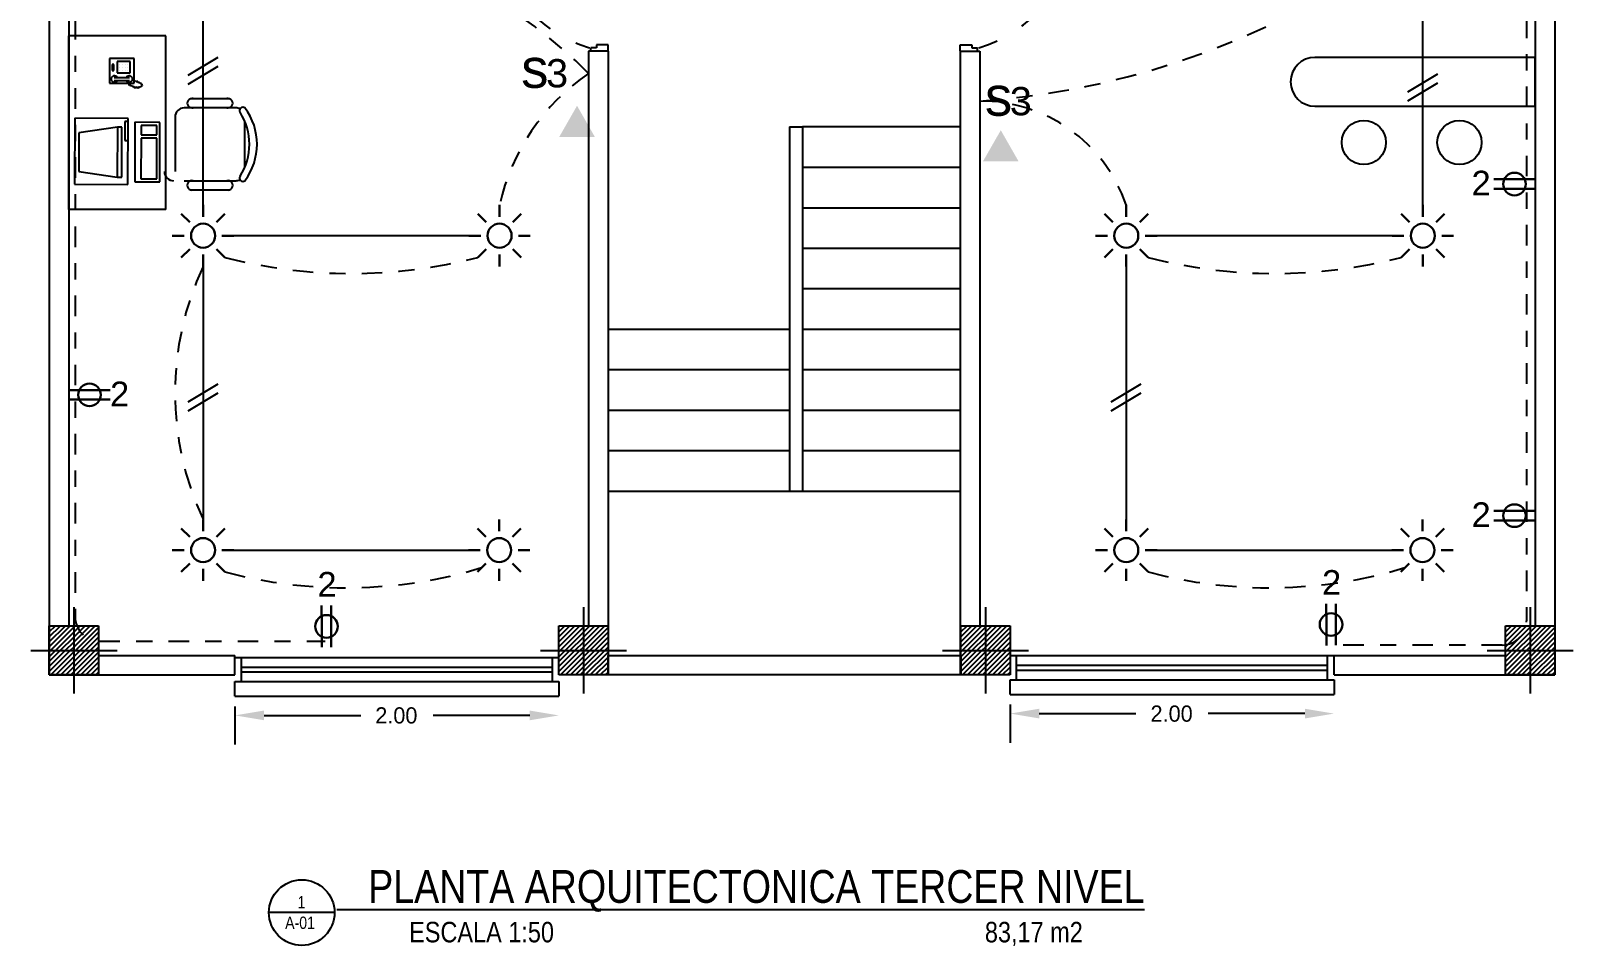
# Model space of a CAD drawing. Extents: x 877.3 to 905.5, y -378.9 to -356.4.
# Drawn here: x 877.59 to 887.11, y -378.67 to -373.02 of the extents above; entities that cross this region are included whole.
import ezdxf

# ---------------------------------------------------------------- set-up
doc = ezdxf.new("R2010")
doc.units = 0
doc.header["$LTSCALE"] = 0.01
doc.linetypes.add('ACAD_ISO03W100', pattern=[30, 12, -18])
doc.linetypes.add('DASHDOT', pattern=[25.4, 12.7, -6.35, 0, -6.35])
doc.layers.get('0').update_dxf_attribs({"linetype": 'CONTINUOUS'})
doc.styles.add('ARIALNARROW', font='ARIALN.TTF')
doc.styles.add('BARRIOS', font='arial.ttf')

msp = doc.modelspace()

# ---------------------------------------------------------------- hatches: boundary and pattern name
h = msp.add_hatch(color=7)
h.dxf.hatch_style = 1
h.paths.add_polyline_path([(880.9616, -373.479), (880.8516, -373.6713), (881.0715, -373.6713)])
h = msp.add_hatch(color=7)
h.dxf.hatch_style = 1
h.paths.add_polyline_path([(883.578, -373.6302), (883.468, -373.8225), (883.688, -373.8225)])

# ---------------------------------------------------------------- linework, layer by layer
at = {"color": 7, "linetype": 'Continuous'}
for p, q in [((877.7031, -367.0046), (877.7031, -376.9946)), ((886.9981, -368.6646), (886.9981, -376.9946)), ((877.8231, -372.2146), (877.8231, -376.6906)), ((886.8781, -372.2146), (886.8781, -376.6906)), ((878.6525, -374.0914), (878.6525, -372.6696)), ((886.1837, -374.0914), (886.1837, -372.8909)), ((881.0331, -373.1424), (881.0331, -376.6906)), ((881.1531, -373.1424), (881.0331, -373.1424)), ((881.1531, -373.1424), (881.1531, -376.9946)), ((883.3281, -373.1415), (883.3281, -376.9946)), ((883.3281, -373.1415), (883.4481, -373.1415)), ((883.4481, -373.1415), (883.4481, -376.6906)), ((886.8781, -373.1799), (885.5179, -373.1799)), ((886.8781, -373.4818), (886.8781, -373.1799)), ((885.5179, -373.4818), (886.8781, -373.4818)), ((882.2731, -373.6085), (882.2731, -375.8585)), ((882.2731, -373.6085), (882.3531, -373.6085)), ((882.3531, -373.6085), (882.3531, -375.8585)), ((880.2933, -374.2813), (878.8423, -374.2813)), ((885.9938, -374.2813), (884.5428, -374.2813)), ((878.6525, -374.4711), (878.6525, -376.0334)), ((884.353, -374.4711), (884.353, -376.0334)), ((882.2731, -375.8585), (882.3531, -375.8585)), ((878.8423, -376.2233), (880.291, -376.2233)), ((884.5428, -376.2233), (885.9915, -376.2233)), ((878.0071, -376.8746), (878.8491, -376.8746)), ((878.8491, -376.9946), (878.8491, -376.8746)), ((885.6359, -376.8746), (886.6941, -376.8746)), ((885.6359, -376.9946), (885.6359, -376.8746)), ((877.7031, -376.9946), (878.8491, -376.9946)), ((885.6359, -376.9946), (886.9981, -376.9946))]:
    msp.add_line(p, q, dxfattribs=at)
at = {"color": 7, "linetype": 'DASHDOT'}
for p, q in [((877.8623, -371.2354), (877.8623, -376.6349)), ((886.8236, -372.5067), (886.8236, -376.6596)), ((878.0123, -376.7849), (879.4067, -376.7849)), ((886.6736, -376.8096), (885.6833, -376.8096))]:
    msp.add_line(p, q, dxfattribs=at)
at = {"color": 7}
for p, q in [((877.823, -374.1199), (877.8231, -373.0476)), ((878.4231, -373.0476), (877.8231, -373.0476)), ((878.423, -374.12), (878.4231, -373.0476)), ((881.0825, -373.1034), (881.0825, -373.1211)), ((881.1531, -373.1034), (881.0825, -373.1034)), ((881.1531, -373.1387), (881.1531, -373.1034)), ((883.3281, -373.1387), (883.3281, -373.1034)), ((883.3281, -373.1034), (883.3986, -373.1034)), ((883.3986, -373.1034), (883.3986, -373.1211)), ((878.2267, -373.1864), (878.0748, -373.1864)), ((878.0748, -373.1864), (878.0748, -373.3403)), ((878.2032, -373.2063), (878.1212, -373.2063)), ((878.1212, -373.2063), (878.1212, -373.2766)), ((878.2032, -373.2766), (878.2032, -373.2063)), ((878.2267, -373.3403), (878.2267, -373.1864)), ((878.5599, -373.2894), (878.745, -373.1784)), ((881.0472, -373.1387), (881.0472, -373.1211)), ((881.0825, -373.1211), (881.0472, -373.1211)), ((883.3986, -373.1211), (883.4339, -373.1211)), ((883.4339, -373.1387), (883.4339, -373.1211)), ((878.1007, -373.2239), (878.0919, -373.2239)), ((878.0919, -373.2239), (878.0919, -373.262)), ((878.0919, -373.262), (878.1007, -373.262)), ((878.1007, -373.262), (878.1007, -373.2239)), ((878.1212, -373.2766), (878.2032, -373.2766)), ((878.1358, -373.2239), (878.1358, -373.2239)), ((878.1358, -373.2415), (878.1358, -373.2415)), ((878.1358, -373.259), (878.1358, -373.259)), ((878.1534, -373.2239), (878.1534, -373.2239)), ((878.1534, -373.2415), (878.1534, -373.2415)), ((878.1534, -373.259), (878.1534, -373.259)), ((878.171, -373.2239), (878.171, -373.2239)), ((878.171, -373.2415), (878.171, -373.2415)), ((878.171, -373.259), (878.171, -373.259)), ((878.1886, -373.2239), (878.1886, -373.2239)), ((878.1886, -373.2415), (878.1886, -373.2415)), ((878.1886, -373.259), (878.1886, -373.259)), ((878.5599, -373.3456), (878.745, -373.2346)), ((886.0911, -373.3929), (886.2763, -373.2819)), ((878.0748, -373.3403), (878.2267, -373.3403)), ((878.1041, -373.3043), (878.1978, -373.3043)), ((878.1041, -373.3231), (878.1978, -373.3231)), ((878.1925, -373.3421), (878.1963, -373.3533)), ((878.2, -373.3458), (878.2038, -373.3571)), ((878.2075, -373.3496), (878.2113, -373.3608)), ((878.215, -373.3533), (878.2188, -373.3646)), ((878.2162, -373.3203), (878.2375, -373.3271)), ((878.2225, -373.3571), (878.2263, -373.3683)), ((878.23, -373.3608), (878.2338, -373.3721)), ((878.2375, -373.3608), (878.2413, -373.3721)), ((878.2413, -373.3233), (878.245, -373.3346)), ((878.245, -373.3608), (878.2488, -373.3721)), ((878.2488, -373.3271), (878.2525, -373.3383)), ((878.2525, -373.3608), (878.2563, -373.3721)), ((878.2563, -373.3308), (878.26, -373.3421)), ((878.26, -373.3571), (878.2638, -373.3683)), ((878.2638, -373.3346), (878.2675, -373.3458)), ((878.2675, -373.3533), (878.2713, -373.3646)), ((878.2729, -373.3445), (878.2766, -373.3558)), ((886.0911, -373.4492), (886.2763, -373.3382)), ((878.8545, -373.492), (878.5357, -373.492)), ((878.5756, -373.4349), (878.8146, -373.4349)), ((877.8601, -373.5564), (877.8589, -373.9635)), ((878.1896, -373.5573), (877.8601, -373.5564)), ((878.1702, -373.5767), (878.1698, -373.693)), ((878.1895, -373.5767), (878.1702, -373.5767)), ((878.1885, -373.9644), (878.1896, -373.5573)), ((878.2313, -373.5811), (878.2303, -373.9494)), ((878.3864, -373.5815), (878.2313, -373.5811)), ((878.3854, -373.9498), (878.3864, -373.5815)), ((878.4795, -373.5482), (878.4795, -373.8857)), ((878.9107, -373.8565), (878.9107, -373.5775)), ((877.885, -373.646), (877.8844, -373.8844)), ((878.1238, -373.6107), (877.885, -373.646)), ((878.1238, -373.6107), (878.123, -373.9201)), ((878.1512, -373.6108), (878.1238, -373.6107)), ((878.1504, -373.9201), (878.1512, -373.6108)), ((878.2698, -373.6781), (878.2691, -373.9301)), ((878.3667, -373.6784), (878.2698, -373.6781)), ((878.27, -373.6006), (878.2699, -373.6587)), ((878.2699, -373.6587), (878.3668, -373.659)), ((878.367, -373.6008), (878.27, -373.6006)), ((878.366, -373.9304), (878.3667, -373.6784)), ((878.3668, -373.659), (878.367, -373.6008)), ((883.3281, -373.6085), (882.3531, -373.6085)), ((878.1698, -373.693), (878.1892, -373.693)), ((882.3531, -373.8585), (883.3281, -373.8585)), ((877.8589, -373.9635), (878.1885, -373.9644)), ((877.8844, -373.8844), (878.123, -373.9201)), ((878.123, -373.9201), (878.1504, -373.9201)), ((878.2303, -373.9494), (878.3854, -373.9498)), ((878.2691, -373.9301), (878.366, -373.9304)), ((878.5357, -373.942), (878.8545, -373.942)), ((878.5756, -373.9982), (878.8146, -373.9982)), ((878.423, -374.12), (877.823, -374.1199)), ((882.3531, -374.1085), (883.3281, -374.1085)), ((882.3531, -374.3585), (883.3281, -374.3585)), ((882.3531, -374.6085), (883.3281, -374.6085)), ((881.1531, -374.8585), (882.2731, -374.8585)), ((882.3531, -374.8585), (883.3281, -374.8585)), ((881.1531, -375.1085), (882.2731, -375.1085)), ((882.3531, -375.1085), (883.3281, -375.1085)), ((878.5599, -375.3078), (878.745, -375.1968)), ((884.2604, -375.3078), (884.4455, -375.1968)), ((878.5599, -375.364), (878.745, -375.253)), ((884.2604, -375.364), (884.4455, -375.253)), ((881.1531, -375.3585), (882.2731, -375.3585)), ((882.3531, -375.3585), (883.3281, -375.3585)), ((881.1531, -375.6085), (882.2731, -375.6085)), ((882.3531, -375.6085), (883.3281, -375.6085)), ((881.1531, -375.8585), (882.2731, -375.8585)), ((882.3531, -375.8585), (883.3281, -375.8585)), ((877.8551, -376.5766), (877.8551, -377.1086)), ((881.0011, -376.5766), (881.0011, -377.1086)), ((883.4839, -376.5766), (883.4839, -377.1086)), ((886.8461, -376.5766), (886.8461, -377.1086)), ((877.7031, -376.6906), (878.0071, -376.6906)), ((877.7031, -376.9946), (877.7031, -376.6906)), ((877.7031, -376.6974), (877.7098, -376.6906)), ((877.7031, -376.7281), (877.7405, -376.6906)), ((877.7031, -376.7588), (877.7712, -376.6906)), ((877.7031, -376.7895), (877.802, -376.6906)), ((877.7031, -376.8202), (877.8327, -376.6906)), ((877.7031, -376.851), (877.8634, -376.6906)), ((877.7031, -376.8817), (877.8941, -376.6906)), ((877.7031, -376.9124), (877.9248, -376.6906)), ((877.7031, -376.9431), (877.9555, -376.6906)), ((877.7031, -376.9738), (877.9862, -376.6906)), ((877.7031, -376.6906), (878.0071, -376.6906)), ((877.7031, -376.9946), (877.7031, -376.6906)), ((877.7129, -376.9946), (878.0071, -376.7005)), ((878.0071, -376.6906), (878.0071, -376.9946)), ((878.0071, -376.6906), (878.0071, -376.9946)), ((880.8491, -376.6906), (881.1531, -376.6906)), ((880.8491, -376.9946), (880.8491, -376.6906)), ((880.8491, -376.6974), (880.8558, -376.6906)), ((880.8491, -376.7281), (880.8865, -376.6906)), ((880.8491, -376.7588), (880.9172, -376.6906)), ((880.8491, -376.7895), (880.948, -376.6906)), ((880.8491, -376.8202), (880.9787, -376.6906)), ((880.8491, -376.851), (881.0094, -376.6906)), ((880.8491, -376.8817), (881.0401, -376.6906)), ((880.8491, -376.9124), (881.0708, -376.6906)), ((880.8491, -376.9431), (881.1015, -376.6906)), ((880.8491, -376.9738), (881.1322, -376.6906)), ((880.8491, -376.6906), (881.1531, -376.6906)), ((880.8491, -376.9946), (880.8491, -376.6906)), ((880.8589, -376.9946), (881.1531, -376.7005)), ((881.1531, -376.6906), (881.1531, -376.9946)), ((881.1531, -376.6906), (881.1531, -376.9946)), ((883.3319, -376.6906), (883.6359, -376.6906)), ((883.3319, -376.9946), (883.3319, -376.6906)), ((883.3319, -376.6974), (883.3387, -376.6906)), ((883.3319, -376.7281), (883.3694, -376.6906)), ((883.3319, -376.7588), (883.4001, -376.6906)), ((883.3319, -376.7895), (883.4308, -376.6906)), ((883.3319, -376.8202), (883.4615, -376.6906)), ((883.3319, -376.851), (883.4923, -376.6906)), ((883.3319, -376.8817), (883.523, -376.6906)), ((883.3319, -376.9124), (883.5537, -376.6906)), ((883.3319, -376.9431), (883.5844, -376.6906)), ((883.3319, -376.9738), (883.6151, -376.6906)), ((883.3319, -376.6906), (883.6359, -376.6906)), ((883.3319, -376.9946), (883.3319, -376.6906)), ((883.3418, -376.9946), (883.6359, -376.7005)), ((883.6359, -376.6906), (883.6359, -376.9946)), ((883.6359, -376.6906), (883.6359, -376.9946)), ((886.6941, -376.6906), (886.9981, -376.6906)), ((886.6941, -376.9946), (886.6941, -376.6906)), ((886.6941, -376.6974), (886.7008, -376.6906)), ((886.6941, -376.7281), (886.7315, -376.6906)), ((886.6941, -376.7588), (886.7622, -376.6906)), ((886.6941, -376.7895), (886.793, -376.6906)), ((886.6941, -376.8202), (886.8237, -376.6906)), ((886.6941, -376.851), (886.8544, -376.6906)), ((886.6941, -376.8817), (886.8851, -376.6906)), ((886.6941, -376.9124), (886.9158, -376.6906)), ((886.6941, -376.9431), (886.9465, -376.6906)), ((886.6941, -376.9738), (886.9772, -376.6906)), ((886.6941, -376.6906), (886.9981, -376.6906)), ((886.6941, -376.9946), (886.6941, -376.6906)), ((886.7039, -376.9946), (886.9981, -376.7005)), ((886.9981, -376.6906), (886.9981, -376.9946)), ((886.9981, -376.6906), (886.9981, -376.9946)), ((877.7437, -376.9946), (878.0071, -376.7312)), ((877.7744, -376.9946), (878.0071, -376.7619)), ((877.8051, -376.9946), (878.0071, -376.7927)), ((877.8358, -376.9946), (878.0071, -376.8234)), ((880.8897, -376.9946), (881.1531, -376.7312)), ((880.9204, -376.9946), (881.1531, -376.7619)), ((880.9511, -376.9946), (881.1531, -376.7927)), ((880.9818, -376.9946), (881.1531, -376.8234)), ((883.3725, -376.9946), (883.6359, -376.7312)), ((883.4032, -376.9946), (883.6359, -376.7619)), ((883.434, -376.9946), (883.6359, -376.7927)), ((883.4647, -376.9946), (883.6359, -376.8234)), ((886.7347, -376.9946), (886.9981, -376.7312)), ((886.7654, -376.9946), (886.9981, -376.7619)), ((886.7961, -376.9946), (886.9981, -376.7927)), ((886.8268, -376.9946), (886.9981, -376.8234)), ((877.5891, -376.8426), (878.1211, -376.8426)), ((877.8665, -376.9946), (878.0071, -376.8541)), ((877.8972, -376.9946), (878.0071, -376.8848)), ((877.9279, -376.9946), (878.0071, -376.9155)), ((878.8491, -376.8858), (880.8491, -376.8858)), ((878.8891, -377.0358), (878.8891, -376.8858)), ((880.7351, -376.8426), (881.2671, -376.8426)), ((880.8091, -377.0358), (880.8091, -376.8858)), ((881.0125, -376.9946), (881.1531, -376.8541)), ((881.0432, -376.9946), (881.1531, -376.8848)), ((881.0739, -376.9946), (881.1531, -376.9155)), ((881.1531, -376.8751), (883.3319, -376.8751)), ((881.1531, -376.9946), (881.1531, -376.8751)), ((883.2179, -376.8426), (883.7499, -376.8426)), ((883.3319, -376.8751), (883.3319, -376.9946)), ((883.4954, -376.9946), (883.6359, -376.8541)), ((883.5261, -376.9946), (883.6359, -376.8848)), ((883.5568, -376.9946), (883.6359, -376.9155)), ((883.6359, -376.8746), (885.6359, -376.8746)), ((883.6759, -377.0246), (883.6759, -376.8746)), ((885.5959, -377.0246), (885.5959, -376.8746)), ((886.5801, -376.8426), (887.1121, -376.8426)), ((886.8575, -376.9946), (886.9981, -376.8541)), ((886.8882, -376.9946), (886.9981, -376.8848)), ((886.9189, -376.9946), (886.9981, -376.9155)), ((878.0071, -376.9946), (877.7031, -376.9946)), ((878.0071, -376.9946), (877.7031, -376.9946)), ((877.9586, -376.9946), (878.0071, -376.9462)), ((877.9894, -376.9946), (878.0071, -376.9769)), ((878.8891, -376.9458), (880.8091, -376.9458)), ((878.8891, -376.9758), (880.8091, -376.9758)), ((881.1531, -376.9946), (880.8491, -376.9946)), ((881.1531, -376.9946), (880.8491, -376.9946)), ((881.1046, -376.9946), (881.1531, -376.9462)), ((881.1354, -376.9946), (881.1531, -376.9769)), ((883.3319, -376.9946), (881.1531, -376.9946)), ((883.6359, -376.9946), (883.3319, -376.9946)), ((883.6359, -376.9946), (883.3319, -376.9946)), ((883.5875, -376.9946), (883.6359, -376.9462)), ((883.6182, -376.9946), (883.6359, -376.9769)), ((883.6759, -376.9346), (885.5959, -376.9346)), ((883.6759, -376.9646), (885.5959, -376.9646)), ((886.9981, -376.9946), (886.6941, -376.9946)), ((886.9981, -376.9946), (886.6941, -376.9946)), ((886.9496, -376.9946), (886.9981, -376.9462)), ((886.9804, -376.9946), (886.9981, -376.9769)), ((878.8491, -377.0358), (880.8491, -377.0358)), ((878.8491, -377.1258), (878.8491, -377.0358)), ((880.8491, -377.0358), (880.8491, -377.1258)), ((883.6359, -377.0246), (885.6359, -377.0246)), ((883.6359, -377.1146), (883.6359, -377.0246)), ((885.6359, -377.0246), (885.6359, -377.1146)), ((878.8491, -377.1258), (880.8491, -377.1258)), ((878.8491, -377.1883), (878.8491, -377.4243)), ((883.6359, -377.1146), (885.6359, -377.1146)), ((883.6359, -377.1771), (883.6359, -377.4132)), ((879.0291, -377.2443), (879.6257, -377.2443)), ((880.6691, -377.2443), (880.0724, -377.2443)), ((883.8159, -377.2332), (884.4126, -377.2332)), ((885.4559, -377.2332), (884.8593, -377.2332)), ((879.4641, -378.4621), (879.0591, -378.4621))]:
    msp.add_line(p, q, dxfattribs=at)
at = {"color": 7, "lineweight": 30}
for p, q in [((886.7497, -373.9333), (886.6213, -373.9333)), ((886.7497, -373.9333), (886.8781, -373.9333)), ((886.7497, -373.9915), (886.6213, -373.9915)), ((886.7497, -373.9915), (886.8781, -373.9915)), ((878.5699, -374.1987), (878.5182, -374.147)), ((878.6525, -374.1645), (878.6525, -374.0914)), ((878.735, -374.1987), (878.7867, -374.147)), ((880.4006, -374.1987), (880.3489, -374.147)), ((880.4832, -374.1645), (880.4832, -374.0914)), ((880.5657, -374.1987), (880.6175, -374.147)), ((884.2704, -374.1987), (884.2187, -374.147)), ((884.353, -374.1645), (884.353, -374.0914)), ((884.4355, -374.1987), (884.4872, -374.147)), ((886.1011, -374.1987), (886.0494, -374.147)), ((886.1837, -374.1645), (886.1837, -374.0914)), ((886.2662, -374.1987), (886.318, -374.147)), ((878.5357, -374.2813), (878.4626, -374.2813)), ((878.7692, -374.2813), (878.8423, -374.2813)), ((880.3665, -374.2813), (880.2933, -374.2813)), ((880.5999, -374.2813), (880.6731, -374.2813)), ((884.2362, -374.2813), (884.1631, -374.2813)), ((884.4697, -374.2813), (884.5428, -374.2813)), ((886.067, -374.2813), (885.9938, -374.2813)), ((886.3004, -374.2813), (886.3736, -374.2813)), ((878.5699, -374.3638), (878.5182, -374.4155)), ((878.6525, -374.398), (878.6525, -374.4711)), ((878.735, -374.3638), (878.7867, -374.4155)), ((880.4006, -374.3638), (880.3489, -374.4155)), ((880.4832, -374.398), (880.4832, -374.4711)), ((880.5657, -374.3638), (880.6175, -374.4155)), ((884.2704, -374.3638), (884.2187, -374.4155)), ((884.353, -374.398), (884.353, -374.4711)), ((884.4355, -374.3638), (884.4872, -374.4155)), ((886.1011, -374.3638), (886.0494, -374.4155)), ((886.1837, -374.398), (886.1837, -374.4711)), ((886.2662, -374.3638), (886.318, -374.4155)), ((877.9514, -375.2356), (877.8231, -375.2356)), ((877.9514, -375.2938), (877.8231, -375.2938)), ((877.9514, -375.2356), (878.0798, -375.2356)), ((877.9514, -375.2938), (878.0798, -375.2938)), ((878.6525, -376.1066), (878.6525, -376.0334)), ((880.4809, -376.1066), (880.4809, -376.0334)), ((884.353, -376.1066), (884.353, -376.0334)), ((886.1814, -376.1066), (886.1814, -376.0334)), ((886.7497, -375.9814), (886.6213, -375.9814)), ((886.7497, -376.0396), (886.6213, -376.0396)), ((886.7497, -375.9814), (886.8781, -375.9814)), ((886.7497, -376.0396), (886.8781, -376.0396)), ((878.5699, -376.1408), (878.5182, -376.089)), ((878.735, -376.1408), (878.7867, -376.089)), ((880.3983, -376.1408), (880.3466, -376.089)), ((880.5634, -376.1408), (880.6151, -376.089)), ((884.2704, -376.1408), (884.2187, -376.089)), ((884.4355, -376.1408), (884.4872, -376.089)), ((886.0988, -376.1408), (886.0471, -376.089)), ((886.2639, -376.1408), (886.3156, -376.089)), ((878.5357, -376.2233), (878.4626, -376.2233)), ((878.7692, -376.2233), (878.8423, -376.2233)), ((880.3641, -376.2233), (880.291, -376.2233)), ((880.5976, -376.2233), (880.6708, -376.2233)), ((884.2362, -376.2233), (884.1631, -376.2233)), ((884.4697, -376.2233), (884.5428, -376.2233)), ((886.0646, -376.2233), (885.9915, -376.2233)), ((886.2981, -376.2233), (886.3713, -376.2233)), ((878.5699, -376.3059), (878.5182, -376.3576)), ((878.6525, -376.34), (878.6525, -376.4132)), ((878.735, -376.3059), (878.7867, -376.3576)), ((880.3983, -376.3059), (880.3466, -376.3576)), ((880.4809, -376.34), (880.4809, -376.4132)), ((880.5634, -376.3059), (880.6151, -376.3576)), ((884.2704, -376.3059), (884.2187, -376.3576)), ((884.353, -376.34), (884.353, -376.4132)), ((884.4355, -376.3059), (884.4872, -376.3576)), ((886.0988, -376.3059), (886.0471, -376.3576)), ((886.1814, -376.34), (886.1814, -376.4132)), ((886.2639, -376.3059), (886.3156, -376.3576)), ((879.3853, -376.6946), (879.3846, -376.5662)), ((879.4435, -376.6943), (879.4428, -376.5659)), ((885.5882, -376.6834), (885.5875, -376.555)), ((885.6463, -376.6831), (885.6457, -376.5547)), ((879.3853, -376.6946), (879.386, -376.823)), ((879.4435, -376.6943), (879.4441, -376.8226)), ((885.5882, -376.6834), (885.5888, -376.8118)), ((885.6463, -376.6831), (885.647, -376.8115))]:
    msp.add_line(p, q, dxfattribs=at)
at = {"color": 7, "linetype": 'Continuous'}
for centre in [(885.8196, -373.7055), (886.4097, -373.7055)]:
    msp.add_circle(centre, 0.1365, dxfattribs=at)
at = {"color": 7, "lineweight": 30}
for centre, radius in [((886.7497, -373.9624), 0.0698), ((878.6525, -374.2813), 0.0742), ((880.4832, -374.2813), 0.0742), ((884.353, -374.2813), 0.0742), ((886.1837, -374.2813), 0.0742), ((877.9514, -375.2647), 0.0698), ((886.7497, -376.0105), 0.0698), ((878.6525, -376.2233), 0.0742), ((880.4809, -376.2233), 0.0742), ((884.353, -376.2233), 0.0742), ((886.1814, -376.2233), 0.0742), ((879.4144, -376.6944), 0.0698), ((885.6172, -376.6832), 0.0698)]:
    msp.add_circle(centre, radius, dxfattribs=at)
at = {"color": 7}
msp.add_circle((879.2616, -378.4621), 0.2025, dxfattribs=at)
msp.add_circle((879.2616, -378.4621), 0.2025, dxfattribs=at)
at = {"color": 7, "linetype": 'ACAD_ISO03W100'}
for centre, start, end in [((881.2681, -372.336), 184.31764, 253.68534), ((883.213, -372.336), 286.31466, 355.68236)]:
    msp.add_arc(centre, 0.818, start, end, dxfattribs=at)
at = {"color": 7, "linetype": 'DASHDOT'}
for centre, radius, start, end in [((879.0725, -375.194), 2.7398, 44.30731, 81.17579), ((883.1081, -368.5125), 4.9488, 273.93848, 298.37268), ((881.7874, -374.3836), 1.3366, 124.36205, 167.37381), ((883.4529, -374.4016), 0.952, 19.01601, 90.2945), ((879.5678, -371.4115), 3.1039, 255.42458, 284.57542), ((885.2683, -371.4115), 3.1039, 255.42458, 284.57542), ((880.3248, -375.2523), 1.8458, 154.96237, 205.03763), ((879.5344, -373.5696), 2.8865, 254.98838, 286.8798), ((885.2349, -373.5696), 2.8865, 254.98838, 286.8798), ((878.0123, -376.6349), 0.15, 180, 270), ((886.6736, -376.6596), 0.15, 270, 0)]:
    msp.add_arc(centre, radius, start, end, dxfattribs=at)
at = {"color": 7, "linetype": 'Continuous'}
msp.add_arc((885.5179, -373.3308), 0.1509, 90, 270, dxfattribs=at)
at = {"color": 7}
for centre, radius, start, end in [((878.1041, -373.3137), 0.0197, 28.49146, 331.50854), ((878.1978, -373.3137), 0.0197, 208.49146, 151.50854), ((878.5357, -373.5482), 0.0563, 90, 180), ((878.5838, -373.463), 0.0293, 73.7398, 286.2602), ((878.8064, -373.463), 0.0293, 253.7398, 106.2602), ((878.8545, -373.5482), 0.0563, 62.41556, 90), ((878.8984, -373.5085), 0.0206, 53.30994, 212.02741), ((878.6107, -373.717), 0.375, 323.1301, 36.8699), ((878.5699, -373.717), 0.3683, 327.57575, 32.42425), ((878.4704, -373.8857), 0.0563, 180, 270), ((878.5838, -373.9701), 0.0293, 73.7398, 286.2602), ((878.8064, -373.9701), 0.0293, 253.7398, 106.2602), ((878.8545, -373.8857), 0.0563, 270, 297.58444), ((878.8984, -373.9255), 0.0206, 147.97259, 306.69006)]:
    msp.add_arc(centre, radius, start, end, dxfattribs=at)
for points in [[(883.8159, -377.2032), (883.8159, -377.2632), (883.6359, -377.2332)], [(885.4559, -377.2032), (885.4559, -377.2632), (885.6359, -377.2332)], [(879.0291, -377.2143), (879.0291, -377.2743), (878.8491, -377.2443)], [(880.6691, -377.2143), (880.6691, -377.2743), (880.8491, -377.2443)]]:
    msp.add_solid(points, dxfattribs=at)

# ---------------------------------------------------------------- texts
at = {"color": 7, "linetype": 'Continuous'}
for s, height, style, p in [('s', 0.2416, 'BARRIOS', (880.6167, -373.3685)), ('3', 0.1749, 'BARRIOS', (880.7704, -373.3656)), ('s', 0.2416, 'BARRIOS', (883.48, -373.5407)), ('3', 0.1749, 'BARRIOS', (883.6337, -373.5378)), ('2', 0.1523, 'BARRIOS', (886.4848, -374.0326)), ('2', 0.1523, 'BARRIOS', (878.0782, -375.3349)), ('2', 0.1523, 'BARRIOS', (886.4848, -376.0807)), ('2', 0.1523, 'BARRIOS', (885.5616, -376.4993)), ('2', 0.1523, 'BARRIOS', (879.3587, -376.5105)), ('%%U   PLANTA ARQUITECTONICA TERCER NIVEL', 0.2025, 'ARIALNARROW', (879.4785, -378.4021)), ('1', 0.0759, 'ARIALNARROW', (879.2361, -378.4361)), ('A-01', 0.07594, 'ARIALNARROW', (879.1593, -378.563)), ('ESCALA 1:50                                                                  83,17 m2', 0.126562, 'ARIALNARROW', (879.9247, -378.646))]:
    msp.add_text(s, height=height, dxfattribs=dict(at, style=style)).set_placement(p)
for p in [(879.7157, -377.2943), (884.5026, -377.2832)]:
    msp.add_text('2.00', height=0.1, dxfattribs=at).set_placement(p)

doc.saveas('drawing.dxf')
